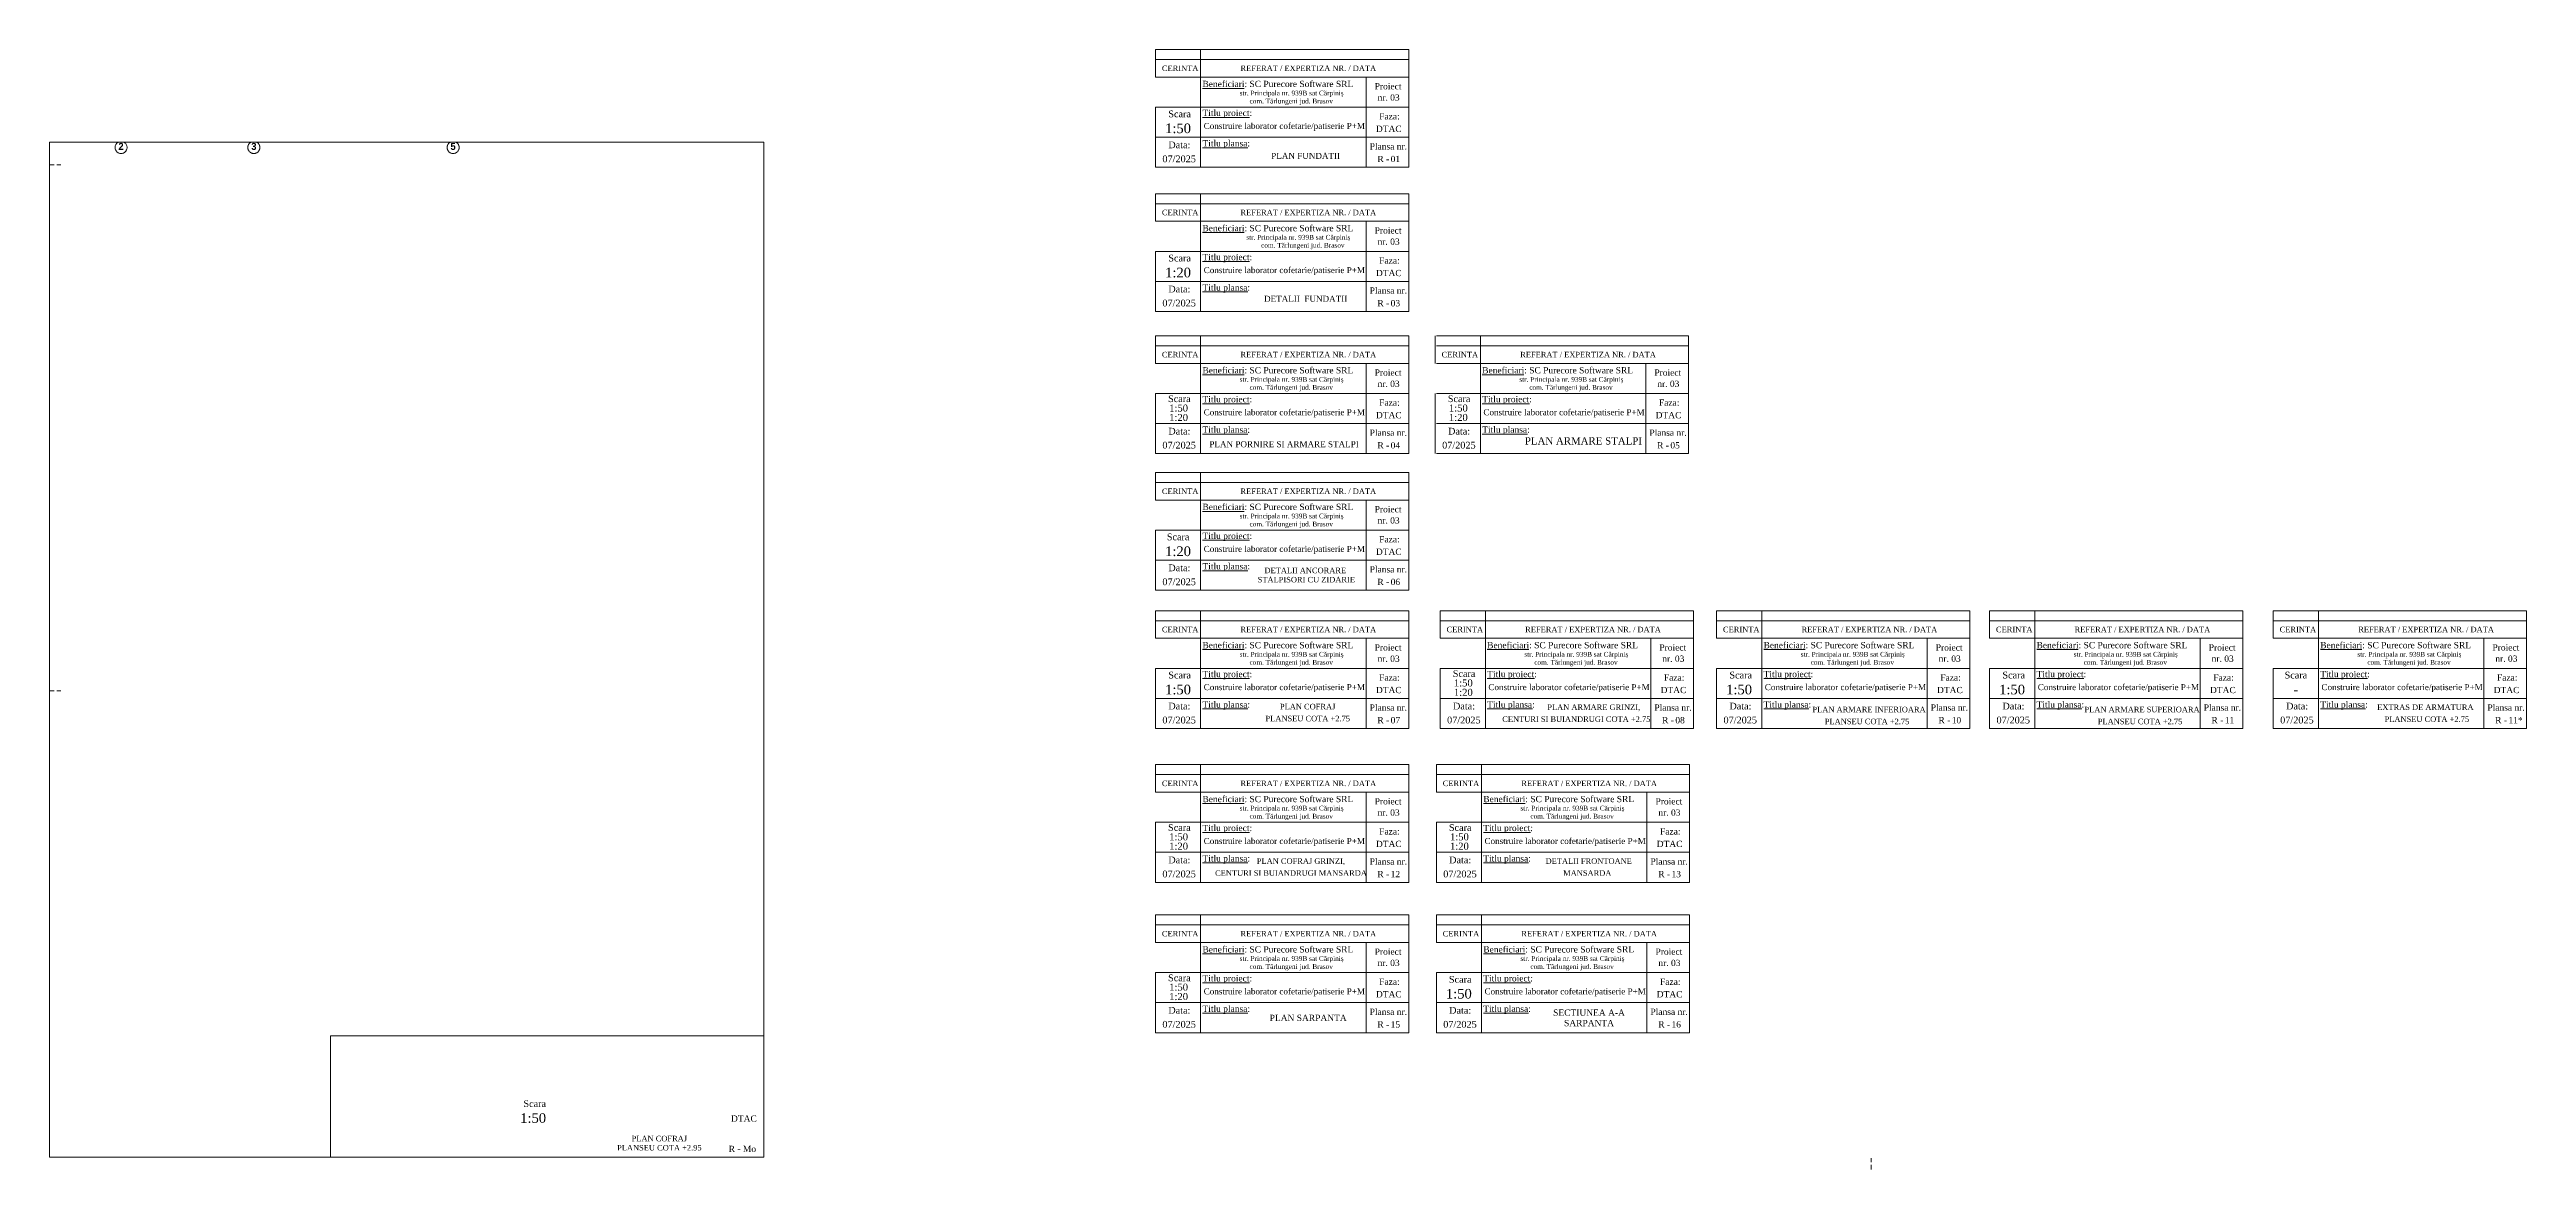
# Paper-space layout '06 Cofraj Placa +2.95' of a CAD drawing. Header units: millimetres. Extents: x 152 to 1140, y -3 to 444.
# The model-space entities are those that its viewports show. They can reach past a viewport. Long polylines and large blocks are cut down to what shows.
import ezdxf
from ezdxf.enums import TextEntityAlignment as Align

# ---------------------------------------------------------------- set-up
doc = ezdxf.new("R2010")
doc.units = ezdxf.units.MM
doc.header["$PDMODE"] = 2
doc.header["$PDSIZE"] = 50
doc.linetypes.add('ACAD_ISO10W100', pattern=[18, 12, -3, 0, -3])
doc.linetypes.add('HIDDEN', pattern=[9.525, 6.35, -3.175])
doc.layers.get('0').update_dxf_attribs({"lineweight": 15})
doc.layers.get('Defpoints').update_dxf_attribs({"color": 4})
doc.layers.add('Axe', color=1, linetype='ACAD_ISO10W100', lineweight=18)
doc.layers.add('Cote', color=7, linetype='Continuous', lineweight=18)
doc.layers.add('xxx', color=3, linetype='Continuous', plot=False)
doc.styles.add('WMF-Times New Roman0', font='times.ttf')
doc.dimstyles.new('Centimetri 50 cu virgula', dxfattribs={"dimtxt": 120, "dimasz": 80, "dimexe": 1, "dimexo": 1, "dimgap": 50, "dimtad": 1, "dimdec": 1, "dimlfac": 0.1, "dimzin": 12, "dimdsep": 46, "dimtxsty": 'WMF-Times New Roman0', "dimblk": 'ARCHTICK', "dimcen": 0, "dimse1": 1, "dimse2": 1, "dimclrd": 256, "dimclre": 256, "dimclrt": 256, "dimadec": 0, "dimazin": 3, "dimtp": 0.1, "dimtm": 0.1, "dimtfac": 0.71, "dimtdec": 1, "dimtix": 1, "dimtmove": 0, "dimatfit": 3, "dimfxl": 1, "dimlwd": -1, "dimlwe": -1, "dimarcsym": 0})

# ---------------------------------------------------------------- blocks, each defined once
blk = doc.blocks.new('Chenar A3')
at = {"ltscale": 1.5}
blk.add_lwpolyline([(-405, 0), (0, 0), (0, 285), (-405, 285)], close=True, dxfattribs=at)
at = {"linetype": 'HIDDEN', "ltscale": 0.3}
for points in [[(-396, 0), (-396, 4.48)], [(-186, 0), (-186, 4.48)]]:
    blk.add_lwpolyline(points, dxfattribs=at)
blk = doc.blocks.new('_ArchTick')
at = {"color": 0, "linetype": 'ByBlock', "const_width": 0.15}
blk.add_lwpolyline([(-0.5, -0.5), (0.5, 0.5)], dxfattribs=at)
blk = doc.blocks.new('*D7330')
at = {"layer": 'Cote', "ltscale": 1.5, "transparency": 16777216}
blk.add_line((102684, -615000), (106959, -615000), dxfattribs=at)
at = {"layer": 'Defpoints', "color": 0, "ltscale": 1.5, "transparency": 16777216}
for p in [(106959, -615000), (102684, -615462), (106959, -615461)]:
    blk.add_point(p, dxfattribs=at)
at = {"layer": 'Cote', "ltscale": 1.5, "transparency": 16777216, "xscale": 80, "yscale": 80, "zscale": 80, "rotation": 180}
blk.add_blockref('_ArchTick', (102684, -615000), dxfattribs=at)
at = {"layer": 'Cote', "ltscale": 1.5, "transparency": 16777216, "xscale": 80, "yscale": 80, "zscale": 80}
blk.add_blockref('_ArchTick', (106959, -615000), dxfattribs=at)
at = {"layer": 'Cote', "ltscale": 1.5, "transparency": 16777216, "insert": (104821, -614888), "char_height": 120, "attachment_point": 5, "style": 'WMF-Times New Roman0'}
blk.add_mtext('427.5', dxfattribs=at)
blk = doc.blocks.new('*D7331')
at = {"layer": 'Cote', "ltscale": 1.5, "transparency": 16777216}
blk.add_line((106959, -615000), (109609, -615000), dxfattribs=at)
at = {"layer": 'Defpoints', "color": 0, "ltscale": 1.5, "transparency": 16777216}
for p in [(109609, -615000), (106959, -615461), (109609, -615462)]:
    blk.add_point(p, dxfattribs=at)
at = {"layer": 'Cote', "ltscale": 1.5, "transparency": 16777216, "xscale": 80, "yscale": 80, "zscale": 80, "rotation": 180}
blk.add_blockref('_ArchTick', (106959, -615000), dxfattribs=at)
at = {"layer": 'Cote', "ltscale": 1.5, "transparency": 16777216, "xscale": 80, "yscale": 80, "zscale": 80}
blk.add_blockref('_ArchTick', (109609, -615000), dxfattribs=at)
at = {"layer": 'Cote', "ltscale": 1.5, "transparency": 16777216, "insert": (108284, -614889), "char_height": 120, "attachment_point": 5, "style": 'WMF-Times New Roman0'}
blk.add_mtext('265', dxfattribs=at)
blk = doc.blocks.new('*D7332')
at = {"layer": 'Cote', "ltscale": 1.5, "transparency": 16777216}
blk.add_line((109609, -615000), (113584, -615000), dxfattribs=at)
at = {"layer": 'Defpoints', "color": 0, "ltscale": 1.5, "transparency": 16777216}
for p in [(113584, -615000), (109609, -615462), (113584, -615462)]:
    blk.add_point(p, dxfattribs=at)
at = {"layer": 'Cote', "ltscale": 1.5, "transparency": 16777216, "xscale": 80, "yscale": 80, "zscale": 80, "rotation": 180}
blk.add_blockref('_ArchTick', (109609, -615000), dxfattribs=at)
at = {"layer": 'Cote', "ltscale": 1.5, "transparency": 16777216, "xscale": 80, "yscale": 80, "zscale": 80}
blk.add_blockref('_ArchTick', (113584, -615000), dxfattribs=at)
at = {"layer": 'Cote', "ltscale": 1.5, "transparency": 16777216, "insert": (111596, -614888), "char_height": 120, "attachment_point": 5, "style": 'WMF-Times New Roman0'}
blk.add_mtext('397.5', dxfattribs=at)
blk = doc.blocks.new('*D7333')
at = {"layer": 'Cote', "ltscale": 1.5, "transparency": 16777216}
for p, q in [((113584, -615000), (113504, -615000)), ((113584, -615000), (113734, -615000)), ((113734, -615000), (113814, -615000))]:
    blk.add_line(p, q, dxfattribs=at)
at = {"layer": 'Defpoints', "color": 0, "ltscale": 1.5, "transparency": 16777216}
for p in [(113734, -614481), (113734, -615000), (113584, -615462)]:
    blk.add_point(p, dxfattribs=at)
at = {"layer": 'Cote', "ltscale": 1.5, "transparency": 16777216, "xscale": 80, "yscale": 80, "zscale": 80}
blk.add_blockref('_ArchTick', (113584, -615000), dxfattribs=at)
at = {"layer": 'Cote', "ltscale": 1.5, "transparency": 16777216, "xscale": 80, "yscale": 80, "zscale": 80, "rotation": 180}
blk.add_blockref('_ArchTick', (113734, -615000), dxfattribs=at)
at = {"layer": 'Cote', "ltscale": 1.5, "transparency": 16777216, "insert": (113659, -614889), "char_height": 120, "attachment_point": 5, "style": 'WMF-Times New Roman0'}
blk.add_mtext('15', dxfattribs=at)

msp = doc.modelspace()

# ---------------------------------------------------------------- linework, layer by layer
at = {"layer": 'Axe', "ltscale": 20}
for p, q in [((106958.75, -604463.23), (106958.75, -615461.4)), ((113583.75, -604463.23), (113583.75, -615461.84)), ((109608.75, -609368.33), (109608.75, -615461.92))]:
    msp.add_line(p, q, dxfattribs=at)
at = {"layer": 'Axe', "color": 0, "linetype": 'ByBlock'}
for centre in [(106958.75, -615599.53), (109608.75, -615599.53), (113583.75, -615599.53)]:
    msp.add_circle(centre, 120, dxfattribs=at)

# ---------------------------------------------------------------- texts
at = {"layer": 'Axe', "color": 0, "linetype": 'ByBlock', "char_height": 140, "attachment_point": 5, "style": 'WMF-Times New Roman0'}
for s, insert in [('\\A1;{\\fBell MT|b1|i0|c0|p18;2}', (106958.75, -615578.07)), ('\\A1;{\\fBell MT|b1|i0|c0|p18;3}', (109608.75, -615579.62)), ('\\A1;{\\fBell MT|b1|i0|c0|p18;5}', (113583.75, -615579.39))]:
    msp.add_mtext(s, dxfattribs=dict(at, insert=insert))

# ---------------------------------------------------------------- dimensions: what is measured, and where the dimension line sits
at = {"layer": 'Cote', "ltscale": 1.5}
for base, p1, p2, picture, middle in [((113733.75, -614999.67), (113583.75, -615461.84), (113733.75, -614481.26), '*D7333', (113658.75, -614888.63)), ((106958.75, -614999.67), (102683.75, -615461.71), (106958.75, -615461.4), '*D7330', (104821.25, -614888.46)), ((109608.75, -614999.67), (106958.75, -615461.4), (109608.75, -615461.92), '*D7331', (108283.75, -614888.63)), ((113583.75, -614999.67), (109608.75, -615461.92), (113583.75, -615461.84), '*D7332', (111596.25, -614888.46))]:
    dim = msp.add_linear_dim(base=base, p1=p1, p2=p2, dimstyle='Centimetri 50 cu virgula', override={"dimfxl": 1.25}, dxfattribs=at)
    dim.commit()
    dim.dimension.update_dxf_attribs({"geometry": picture, "text_midpoint": middle})

psp = doc.layouts.new('06 Cofraj Placa +2.95')

# ---------------------------------------------------------------- linework, layer by layer
at = {"ltscale": 1.5}
for points in [[(593.29, 432.6), (694.29, 432.6), (694.29, 396.6), (593.29, 396.6)], [(593.29, 375.05), (694.29, 375.05), (694.29, 339.05), (593.29, 339.05)], [(593.29, 318.33), (694.29, 318.33), (694.29, 282.33), (593.29, 282.33)], [(705.35, 318.33), (805.91, 318.33), (805.91, 282.33), (705.35, 282.33)], [(593.29, 263.8), (694.29, 263.8), (694.29, 227.8), (593.29, 227.8)], [(593.29, 208.62), (694.29, 208.62), (694.29, 172.62), (593.29, 172.62)], [(706.89, 208.62), (807.89, 208.62), (807.89, 172.62), (706.89, 172.62)], [(817.18, 208.62), (918.18, 208.62), (918.18, 172.62), (817.18, 172.62)], [(926.11, 208.62), (1027.11, 208.62), (1027.11, 172.62), (926.11, 172.62)], [(1039.3, 208.62), (1140.3, 208.62), (1140.3, 172.62), (1039.3, 172.62)], [(593.29, 147.2), (694.29, 147.2), (694.29, 111.2), (593.29, 111.2)], [(593.29, 87.2), (694.29, 87.2), (694.29, 51.2), (593.29, 51.2)]]:
    psp.add_lwpolyline(points, dxfattribs=at)
at = {"linetype": 'HIDDEN', "ltscale": 0.3}
psp.add_lwpolyline([(878.82, -3.38), (878.82, 1.11)], dxfattribs=at)
at = {"layer": 'Cote', "ltscale": 1.5}
for points in [[(593.29, 432.6), (593.29, 443.6)], [(694.29, 432.6), (694.29, 443.6), (593.29, 443.6)], [(593.29, 439.6), (694.29, 439.6)], [(611.29, 396.6), (611.29, 443.6)], [(612.06, 428.08), (628.67, 428.08)], [(677.29, 432.6), (677.29, 396.6)], [(593.29, 420.6), (694.29, 420.6)], [(593.29, 396.6), (593.29, 420.6)], [(612.06, 416.53), (630.84, 416.53)], [(593.29, 408.6), (694.29, 408.6)], [(612.06, 404.39), (630.09, 404.39)], [(593.29, 375.05), (593.29, 386.05)], [(694.29, 375.05), (694.29, 386.05), (593.29, 386.05)], [(611.29, 339.05), (611.29, 386.05)], [(593.29, 382.05), (694.29, 382.05)], [(612.06, 370.53), (628.67, 370.53)], [(677.29, 375.05), (677.29, 339.05)], [(593.29, 363.05), (694.29, 363.05)], [(593.29, 339.05), (593.29, 363.05)], [(612.06, 358.98), (630.84, 358.98)], [(593.29, 351.05), (694.29, 351.05)], [(612.06, 346.84), (630.09, 346.84)], [(593.29, 318.33), (593.29, 329.33)], [(694.29, 318.33), (694.29, 329.33), (593.29, 329.33)], [(611.29, 282.33), (611.29, 329.33)], [(704.91, 318.33), (704.91, 329.33)], [(805.91, 318.33), (805.91, 329.33), (705.35, 329.33)], [(722.91, 282.33), (722.91, 329.33)], [(593.29, 325.33), (694.29, 325.33)], [(677.29, 318.33), (677.29, 282.33)], [(705.35, 325.33), (805.91, 325.33)], [(788.91, 318.33), (788.91, 282.33)], [(612.06, 313.81), (628.67, 313.81)], [(723.68, 313.81), (740.29, 313.81)], [(593.29, 306.33), (694.29, 306.33)], [(593.29, 282.33), (593.29, 306.33)], [(612.06, 302.26), (630.84, 302.26)], [(704.91, 282.33), (704.91, 306.33)], [(705.35, 306.33), (805.91, 306.33)], [(723.68, 302.26), (742.45, 302.26)], [(593.29, 294.33), (694.29, 294.33)], [(612.06, 290.12), (630.09, 290.12)], [(705.35, 294.33), (805.91, 294.33)], [(723.68, 290.12), (741.7, 290.12)], [(593.29, 263.8), (593.29, 274.8)], [(694.29, 263.8), (694.29, 274.8), (593.29, 274.8)], [(593.29, 270.8), (694.29, 270.8)], [(611.29, 227.8), (611.29, 274.8)], [(612.06, 259.28), (628.67, 259.28)], [(677.29, 263.8), (677.29, 227.8)], [(593.29, 251.8), (694.29, 251.8)], [(593.29, 227.8), (593.29, 251.8)], [(612.06, 247.72), (630.84, 247.72)], [(593.29, 239.8), (694.29, 239.8)], [(612.06, 235.59), (630.09, 235.59)], [(593.29, 208.62), (593.29, 219.62)], [(694.29, 208.62), (694.29, 219.62), (593.29, 219.62)], [(611.29, 172.62), (611.29, 219.62)], [(706.89, 208.62), (706.89, 219.62)], [(807.89, 208.62), (807.89, 219.62), (706.89, 219.62)], [(724.89, 172.62), (724.89, 219.62)], [(817.18, 208.62), (817.18, 219.62)], [(817.18, 219.62), (918.18, 219.62)], [(835.18, 172.62), (835.18, 219.62)], [(918.18, 208.62), (918.18, 219.62)], [(926.11, 208.62), (926.11, 219.62)], [(926.11, 219.62), (1027.11, 219.62)], [(944.11, 172.62), (944.11, 219.62)], [(1027.11, 208.62), (1027.11, 219.62)], [(1039.3, 208.62), (1039.3, 219.62)], [(1039.3, 219.62), (1140.3, 219.62)], [(1057.3, 172.62), (1057.3, 219.62)], [(1140.3, 208.62), (1140.3, 219.62)], [(593.29, 215.62), (694.29, 215.62)], [(677.29, 208.62), (677.29, 172.62)], [(706.89, 215.62), (807.89, 215.62)], [(790.89, 208.62), (790.89, 172.62)], [(817.18, 215.62), (918.18, 215.62)], [(901.18, 208.62), (901.18, 172.62)], [(926.11, 215.62), (1027.11, 215.62)], [(1010.11, 208.62), (1010.11, 172.62)], [(1039.3, 215.62), (1140.3, 215.62)], [(1123.3, 208.62), (1123.3, 172.62)], [(612.06, 204.1), (628.67, 204.1)], [(725.66, 204.1), (742.27, 204.1)], [(835.95, 204.1), (852.56, 204.1)], [(944.88, 204.1), (961.49, 204.1)], [(1058.07, 204.1), (1074.68, 204.1)], [(593.29, 196.62), (694.29, 196.62)], [(593.29, 172.62), (593.29, 196.62)], [(612.06, 192.55), (630.84, 192.55)], [(706.89, 196.62), (807.89, 196.62)], [(706.89, 172.62), (706.89, 196.62)], [(725.66, 192.55), (744.44, 192.55)], [(817.18, 196.62), (918.18, 196.62)], [(817.18, 172.62), (817.18, 196.62)], [(835.95, 192.55), (854.72, 192.55)], [(926.11, 196.62), (1027.11, 196.62)], [(926.11, 172.62), (926.11, 196.62)], [(944.88, 192.55), (963.65, 192.55)], [(1039.3, 196.62), (1140.3, 196.62)], [(1039.3, 172.62), (1039.3, 196.62)], [(1058.07, 192.55), (1076.85, 192.55)], [(593.29, 184.62), (694.29, 184.62)], [(612.06, 180.41), (630.09, 180.41)], [(706.89, 184.62), (807.89, 184.62)], [(725.66, 180.41), (743.69, 180.41)], [(817.18, 184.62), (918.18, 184.62)], [(835.95, 180.41), (853.97, 180.41)], [(926.11, 184.62), (1027.11, 184.62)], [(944.88, 180.41), (962.9, 180.41)], [(1039.3, 184.62), (1140.3, 184.62)], [(1058.07, 180.41), (1076.09, 180.41)], [(593.29, 147.2), (593.29, 158.2)], [(694.29, 147.2), (694.29, 158.2), (593.29, 158.2)], [(611.29, 111.2), (611.29, 158.2)], [(806.35, 147.2), (806.35, 158.2), (705.35, 158.2), (705.35, 147.2), (806.35, 147.2), (806.35, 111.2), (705.35, 111.2), (705.35, 135.2), (806.35, 135.2)], [(723.35, 111.2), (723.35, 158.2)], [(593.29, 154.2), (694.29, 154.2)], [(705.35, 154.2), (806.35, 154.2)], [(612.06, 142.68), (628.67, 142.68)], [(677.29, 147.2), (677.29, 111.2)], [(724.12, 142.68), (740.73, 142.68)], [(789.35, 147.2), (789.35, 111.2)], [(593.29, 135.2), (694.29, 135.2)], [(593.29, 111.2), (593.29, 135.2)], [(612.06, 131.13), (630.84, 131.13)], [(724.12, 131.13), (742.9, 131.13)], [(593.29, 123.2), (694.29, 123.2)], [(612.06, 118.99), (630.09, 118.99)], [(705.35, 123.2), (806.35, 123.2)], [(724.12, 118.99), (742.14, 118.99)], [(593.29, 87.2), (593.29, 98.2)], [(694.29, 87.2), (694.29, 98.2), (593.29, 98.2)], [(593.29, 94.2), (694.29, 94.2)], [(611.29, 51.2), (611.29, 98.2)], [(806.35, 87.2), (806.35, 98.2), (705.35, 98.2), (705.35, 87.2), (806.35, 87.2), (806.35, 51.2), (705.35, 51.2), (705.35, 75.2), (806.35, 75.2)], [(705.35, 94.2), (806.35, 94.2)], [(723.35, 51.2), (723.35, 98.2)], [(612.06, 82.68), (628.67, 82.68)], [(677.29, 87.2), (677.29, 51.2)], [(724.12, 82.68), (740.73, 82.68)], [(789.35, 87.2), (789.35, 51.2)], [(593.29, 75.2), (694.29, 75.2)], [(593.29, 51.2), (593.29, 75.2)], [(612.06, 71.13), (630.84, 71.13)], [(724.12, 71.13), (742.9, 71.13)], [(593.29, 63.2), (694.29, 63.2)], [(705.35, 63.2), (806.35, 63.2)], [(612.06, 58.99), (630.09, 58.99)], [(724.12, 58.99), (742.14, 58.99)]]:
    psp.add_lwpolyline(points, dxfattribs=at)

# ---------------------------------------------------------------- block references
at = {"ltscale": 1.5, "rotation": 270}
psp.add_blockref('Chenar A3', (151.98, 1.6), dxfattribs=at)

# ---------------------------------------------------------------- texts
at = {"color": 0, "style": 'WMF-Times New Roman0'}
for s, height, p in [('CERINTA', 2.2, (595.83, 435.02)), ('REFERAT / EXPERTIZA NR. / DATA', 2.2, (627.18, 435.02)), ('Beneficiari: SC Purecore Software SRL', 2.5, (612, 428.62)), ('str. Principala nr. 939B sat Cărpiniș', 1.9, (626.83, 425.28)), ('Proiect', 2.5, (680.72, 427.7)), ('nr. 03', 2.5, (681.88, 423.22)), ('Scara', 2.684, (598.4, 416.57)), ('Titlu proiect:', 2.5, (612, 417.07)), ('com. Tărlungeni jud. Brasov', 1.9, (630.79, 422.07)), ('Faza:', 2.5, (682.53, 415.7)), ('Data:', 2.684, (598.4, 404.21)), ('Titlu plansa:', 2.5, (612, 404.93)), ('Plansa nr.', 2.5, (678.72, 403.7)), ('07/2025', 2.7, (596.02, 398.62)), ('CERINTA', 2.2, (595.83, 377.47)), ('REFERAT / EXPERTIZA NR. / DATA', 2.2, (627.18, 377.47)), ('Beneficiari: SC Purecore Software SRL', 2.5, (612, 371.07)), ('str. Principala nr. 939B sat Cărpiniș', 1.9, (629.5, 367.73)), ('com. Tărlungeni jud. Brasov', 1.9, (635.42, 364.52)), ('Proiect', 2.5, (680.72, 370.16)), ('nr. 03', 2.5, (681.88, 365.68)), ('Titlu proiect:', 2.5, (612, 359.52)), ('Faza:', 2.5, (682.53, 358.16)), ('Data:', 2.684, (598.4, 346.66)), ('Titlu plansa:', 2.5, (612, 347.38)), ('Plansa nr.', 2.5, (678.72, 346.16)), ('07/2025', 2.7, (596.02, 341.07)), ('CERINTA', 2.2, (595.83, 320.75)), ('Beneficiari: SC Purecore Software SRL', 2.5, (612, 314.35)), ('REFERAT / EXPERTIZA NR. / DATA', 2.2, (627.18, 320.75)), ('CERINTA', 2.2, (707.44, 320.75)), ('Beneficiari: SC Purecore Software SRL', 2.5, (723.62, 314.35)), ('REFERAT / EXPERTIZA NR. / DATA', 2.2, (738.79, 320.75)), ('str. Principala nr. 939B sat Cărpiniș', 1.9, (626.83, 311.01)), ('com. Tărlungeni jud. Brasov', 1.9, (630.79, 307.8)), ('Proiect', 2.5, (680.72, 313.43)), ('nr. 03', 2.5, (681.88, 308.95)), ('str. Principala nr. 939B sat Cărpiniș', 1.9, (738.45, 311.01)), ('com. Tărlungeni jud. Brasov', 1.9, (742.41, 307.8)), ('Proiect', 2.5, (792.33, 313.43)), ('nr. 03', 2.5, (793.49, 308.95)), ('Titlu proiect:', 2.5, (612, 302.8)), ('Faza:', 2.5, (682.53, 301.43)), ('Titlu proiect:', 2.5, (723.62, 302.8)), ('Faza:', 2.5, (794.14, 301.43)), ('07/2025', 2.7, (596.02, 284.35)), ('Data:', 2.684, (598.4, 289.94)), ('Titlu plansa:', 2.5, (612, 290.66)), ('Plansa nr.', 2.5, (678.72, 289.43)), ('07/2025', 2.7, (707.64, 284.35)), ('Data:', 2.684, (710.01, 289.94)), ('Titlu plansa:', 2.5, (723.62, 290.66)), ('Plansa nr.', 2.5, (790.33, 289.43)), ('CERINTA', 2.2, (595.83, 266.21)), ('REFERAT / EXPERTIZA NR. / DATA', 2.2, (627.18, 266.21)), ('Beneficiari: SC Purecore Software SRL', 2.5, (612, 259.82)), ('str. Principala nr. 939B sat Cărpiniș', 1.9, (626.83, 256.48)), ('Proiect', 2.5, (680.72, 258.9)), ('Titlu proiect:', 2.5, (612, 248.26)), ('com. Tărlungeni jud. Brasov', 1.9, (630.79, 253.26)), ('nr. 03', 2.5, (681.88, 254.42)), ('Faza:', 2.5, (682.53, 246.9)), ('Data:', 2.684, (598.4, 235.4)), ('Titlu plansa:', 2.5, (612, 236.13)), ('Plansa nr.', 2.5, (678.72, 234.9)), ('07/2025', 2.7, (596.02, 229.82)), ('CERINTA', 2.2, (595.83, 211.04)), ('REFERAT / EXPERTIZA NR. / DATA', 2.2, (627.18, 211.04)), ('CERINTA', 2.2, (709.42, 211.04)), ('REFERAT / EXPERTIZA NR. / DATA', 2.2, (740.78, 211.04)), ('CERINTA', 2.2, (819.71, 211.04)), ('REFERAT / EXPERTIZA NR. / DATA', 2.2, (851.06, 211.04)), ('CERINTA', 2.2, (928.64, 211.04)), ('REFERAT / EXPERTIZA NR. / DATA', 2.2, (959.99, 211.04)), ('CERINTA', 2.2, (1041.83, 211.04)), ('REFERAT / EXPERTIZA NR. / DATA', 2.2, (1073.19, 211.04)), ('Beneficiari: SC Purecore Software SRL', 2.5, (612, 204.64)), ('str. Principala nr. 939B sat Cărpiniș', 1.9, (626.83, 201.3)), ('com. Tărlungeni jud. Brasov', 1.9, (630.79, 198.09)), ('Proiect', 2.5, (680.72, 203.72)), ('nr. 03', 2.5, (681.88, 199.24)), ('Beneficiari: SC Purecore Software SRL', 2.5, (725.6, 204.64)), ('str. Principala nr. 939B sat Cărpiniș', 1.9, (740.43, 201.3)), ('com. Tărlungeni jud. Brasov', 1.9, (744.39, 198.09)), ('Proiect', 2.5, (794.32, 203.72)), ('nr. 03', 2.5, (795.48, 199.24)), ('Beneficiari: SC Purecore Software SRL', 2.5, (835.89, 204.64)), ('str. Principala nr. 939B sat Cărpiniș', 1.9, (850.72, 201.3)), ('com. Tărlungeni jud. Brasov', 1.9, (854.68, 198.09)), ('Proiect', 2.5, (904.6, 203.72)), ('nr. 03', 2.5, (905.76, 199.24)), ('Beneficiari: SC Purecore Software SRL', 2.5, (944.82, 204.64)), ('str. Principala nr. 939B sat Cărpiniș', 1.9, (959.64, 201.3)), ('com. Tărlungeni jud. Brasov', 1.9, (963.6, 198.09)), ('Proiect', 2.5, (1013.53, 203.72)), ('nr. 03', 2.5, (1014.69, 199.24)), ('Beneficiari: SC Purecore Software SRL', 2.5, (1058.01, 204.64)), ('str. Principala nr. 939B sat Cărpiniș', 1.9, (1072.84, 201.3)), ('com. Tărlungeni jud. Brasov', 1.9, (1076.8, 198.09)), ('Proiect', 2.5, (1126.73, 203.72)), ('nr. 03', 2.5, (1127.88, 199.24)), ('Scara', 2.684, (598.4, 192.59)), ('Titlu proiect:', 2.5, (612, 193.09)), ('Faza:', 2.5, (682.53, 191.72)), ('Titlu proiect:', 2.5, (725.6, 193.09)), ('Faza:', 2.5, (796.12, 191.72)), ('Scara', 2.684, (822.28, 192.59)), ('Titlu proiect:', 2.5, (835.89, 193.09)), ('Faza:', 2.5, (906.41, 191.72)), ('Scara', 2.684, (931.21, 192.59)), ('Titlu proiect:', 2.5, (944.82, 193.09)), ('Faza:', 2.5, (1015.34, 191.72)), ('Titlu proiect:', 2.5, (1058.01, 193.09)), ('Faza:', 2.5, (1128.53, 191.72)), ('Data:', 2.684, (598.4, 180.23)), ('Titlu plansa:', 2.5, (612, 180.95)), ('Plansa nr.', 2.5, (678.72, 179.72)), ('Data:', 2.684, (711.99, 180.23)), ('Titlu plansa:', 2.5, (725.6, 180.95)), ('Plansa nr.', 2.5, (792.32, 179.72)), ('Data:', 2.684, (822.28, 180.23)), ('Titlu plansa:', 2.5, (835.89, 180.95)), ('Plansa nr.', 2.5, (902.6, 179.72)), ('Data:', 2.684, (931.21, 180.23)), ('Titlu plansa:', 2.5, (944.82, 180.95)), ('Plansa nr.', 2.5, (1011.53, 179.72)), ('Data:', 2.684, (1044.4, 180.23)), ('Titlu plansa:', 2.5, (1058.01, 180.95)), ('Plansa nr.', 2.5, (1124.72, 179.72)), ('07/2025', 2.7, (596.02, 174.64)), ('07/2025', 2.7, (709.62, 174.64)), ('07/2025', 2.7, (819.91, 174.64)), ('07/2025', 2.7, (928.84, 174.64)), ('07/2025', 2.7, (1042.03, 174.64)), ('CERINTA', 2.2, (595.83, 149.62)), ('REFERAT / EXPERTIZA NR. / DATA', 2.2, (627.18, 149.62)), ('CERINTA', 2.2, (707.88, 149.62)), ('REFERAT / EXPERTIZA NR. / DATA', 2.2, (739.24, 149.62)), ('Beneficiari: SC Purecore Software SRL', 2.5, (612, 143.22)), ('str. Principala nr. 939B sat Cărpiniș', 1.9, (626.83, 139.88)), ('com. Tărlungeni jud. Brasov', 1.9, (630.79, 136.67)), ('Proiect', 2.5, (680.72, 142.3)), ('nr. 03', 2.5, (681.88, 137.82)), ('Beneficiari: SC Purecore Software SRL', 2.5, (724.06, 143.22)), ('str. Principala nr. 939B sat Cărpiniș', 1.9, (738.89, 139.88)), ('com. Tărlungeni jud. Brasov', 1.9, (742.85, 136.67)), ('Proiect', 2.5, (792.78, 142.3)), ('nr. 03', 2.5, (793.93, 137.82)), ('Titlu proiect:', 2.5, (612, 131.67)), ('Faza:', 2.5, (682.53, 130.3)), ('Titlu proiect:', 2.5, (724.06, 131.67)), ('Faza:', 2.5, (794.58, 130.3)), ('Data:', 2.684, (598.4, 118.81)), ('Titlu plansa:', 2.5, (612, 119.53)), ('Plansa nr.', 2.5, (678.72, 118.3)), ('Data:', 2.684, (710.45, 118.81)), ('Titlu plansa:', 2.5, (724.06, 119.53)), ('Plansa nr.', 2.5, (790.77, 118.3)), ('07/2025', 2.7, (596.02, 113.22)), ('07/2025', 2.7, (708.08, 113.22)), ('CERINTA', 2.2, (595.83, 89.61)), ('REFERAT / EXPERTIZA NR. / DATA', 2.2, (627.18, 89.61)), ('CERINTA', 2.2, (707.88, 89.61)), ('REFERAT / EXPERTIZA NR. / DATA', 2.2, (739.24, 89.61)), ('Beneficiari: SC Purecore Software SRL', 2.5, (612, 83.22)), ('str. Principala nr. 939B sat Cărpiniș', 1.9, (626.83, 79.88)), ('Proiect', 2.5, (680.72, 82.3)), ('nr. 03', 2.5, (681.88, 77.82)), ('Beneficiari: SC Purecore Software SRL', 2.5, (724.06, 83.22)), ('str. Principala nr. 939B sat Cărpiniș', 1.9, (738.89, 79.88)), ('Proiect', 2.5, (792.78, 82.3)), ('nr. 03', 2.5, (793.93, 77.82)), ('Titlu proiect:', 2.5, (612, 71.67)), ('com. Tărlungeni jud. Brasov', 1.9, (630.79, 76.67)), ('Faza:', 2.5, (682.53, 70.3)), ('Titlu proiect:', 2.5, (724.06, 71.67)), ('com. Tărlungeni jud. Brasov', 1.9, (742.85, 76.67)), ('Faza:', 2.5, (794.58, 70.3)), ('Data:', 2.684, (598.4, 58.81)), ('Titlu plansa:', 2.5, (612, 59.53)), ('Plansa nr.', 2.5, (678.72, 58.3)), ('Data:', 2.684, (710.45, 58.81)), ('Titlu plansa:', 2.5, (724.06, 59.53)), ('Plansa nr.', 2.5, (790.77, 58.3)), ('07/2025', 2.7, (596.02, 53.22)), ('07/2025', 2.7, (708.08, 53.22))]:
    psp.add_text(s, height=height, dxfattribs=at).set_placement(p)
for s, height, p in [('1:50', 3.847, (602.26, 410.23)), ('Construire laborator cofetarie/patiserie P+M', 2.4, (644.68, 411.91)), ('DTAC', 2.5, (686.36, 410.71)), ('Construire laborator cofetarie/patiserie P+M', 2.4, (644.68, 354.37)), ('DTAC', 2.5, (686.36, 353.16)), ('Construire laborator cofetarie/patiserie P+M', 2.4, (644.68, 297.64)), ('DTAC', 2.5, (686.36, 296.44)), ('Construire laborator cofetarie/patiserie P+M', 2.4, (756.29, 297.64)), ('DTAC', 2.5, (797.97, 296.44)), ('Construire laborator cofetarie/patiserie P+M', 2.4, (644.68, 243.11)), ('DTAC', 2.5, (686.36, 241.91)), ('1:50', 3.847, (602.26, 186.25)), ('Construire laborator cofetarie/patiserie P+M', 2.4, (644.68, 187.93)), ('DTAC', 2.5, (686.36, 186.73)), ('Construire laborator cofetarie/patiserie P+M', 2.4, (758.28, 187.93)), ('DTAC', 2.5, (799.96, 186.73)), ('1:50', 3.847, (826.14, 186.25)), ('Construire laborator cofetarie/patiserie P+M', 2.4, (868.56, 187.93)), ('DTAC', 2.5, (910.24, 186.73)), ('1:50', 3.847, (935.07, 186.25)), ('Construire laborator cofetarie/patiserie P+M', 2.4, (977.49, 187.93)), ('DTAC', 2.5, (1019.17, 186.73)), ('Construire laborator cofetarie/patiserie P+M', 2.4, (1090.68, 187.93)), ('DTAC', 2.5, (1132.36, 186.73)), ('Construire laborator cofetarie/patiserie P+M', 2.4, (644.68, 126.51)), ('Construire laborator cofetarie/patiserie P+M', 2.4, (756.73, 126.51)), ('DTAC', 2.5, (686.36, 125.31)), ('DTAC', 2.5, (798.41, 125.31)), ('Construire laborator cofetarie/patiserie P+M', 2.4, (644.68, 66.51)), ('DTAC', 2.5, (686.36, 65.31)), ('1:50', 3.847, (714.31, 64.83)), ('Construire laborator cofetarie/patiserie P+M', 2.4, (756.73, 66.51)), ('DTAC', 2.5, (798.41, 65.31)), ('DTAC', 2.5, (429.04, 15.71))]:
    psp.add_text(s, height=height, dxfattribs=at).set_placement(p, align=Align.CENTER)
at = {"style": 'WMF-Times New Roman0'}
for s, height, p in [('PLAN FUNDATII', 2.4, (653.18, 401.16)), ('R - ', 2.5, (684.65, 399.92)), ('DETALII  FUNDATII', 2.4, (653.18, 344.13)), ('R - ', 2.5, (684.65, 342.37)), ('1:50', 2.8, (602.49, 300.52)), ('1:20', 2.8, (602.49, 296.77)), ('1:50', 2.8, (714.1, 300.52)), ('1:20', 2.8, (714.1, 296.77)), ('PLAN PORNIRE SI ARMARE STALPI', 2.4, (644.57, 286.08)), ('R - ', 2.5, (684.65, 285.65)), ('PLAN ARMARE STALPI', 2.8696, (764.01, 287.4)), ('R - ', 2.5, (796.26, 285.65)), ('R - ', 2.5, (684.65, 231.12)), ('1:50', 2.8, (716.09, 190.81)), ('1:20', 2.8, (716.09, 187.06)), ('PLAN COFRAJ', 2.2, (653.98, 181.37)), ('PLAN ARMARE GRINZI,', 2.2, (768.13, 181.12)), ('PLAN ARMARE INFERIOARA', 2.2, (877.99, 180.2)), ('PLAN ARMARE SUPERIOARA', 2.2, (986.92, 180.2)), ('EXTRAS DE ARMATURA', 2.2, (1099.97, 181.12)), ('PLANSEU COTA +2.75', 2.2, (654.02, 176.6)), ('R - ', 2.5, (684.65, 175.94)), (' CENTURI SI BUIANDRUGI COTA +2.75', 2.2, (760.76, 176.35)), ('R - ', 2.5, (798.25, 175.94)), ('PLANSEU COTA +2.75', 2.2, (877.2, 175.43)), ('R - ', 2.5, (908.53, 175.94)), ('PLANSEU COTA +2.75', 2.2, (986.13, 175.43)), ('R - ', 2.5, (1017.46, 175.94)), ('PLANSEU COTA +2.75', 2.2, (1100.55, 176.35)), ('R - ', 2.5, (1130.66, 175.94)), ('1:50', 2.8, (602.49, 129.39)), ('1:50', 2.8, (714.54, 129.39)), ('1:20', 2.8, (602.49, 125.64)), ('PLAN COFRAJ GRINZI,', 2.2, (651.28, 119.7)), ('1:20', 2.8, (714.54, 125.64)), ('DETALII FRONTOANE', 2.2, (766.13, 119.7)), ('CENTURI SI BUIANDRUGI MANSARDA', 2.2, (647.34, 114.93)), ('R - ', 2.5, (684.65, 114.52)), ('MANSARDA', 2.2, (765.57, 114.93)), ('R - ', 2.5, (796.71, 114.52)), ('1:50', 2.8, (602.49, 69.39)), ('1:20', 2.8, (602.49, 65.64)), ('R - ', 2.5, (684.65, 54.52)), ('R - ', 2.5, (796.71, 54.52))]:
    psp.add_text(s, height=height, dxfattribs=at).set_placement(p, align=Align.MIDDLE_CENTER)
for s, p in [('01', (687.1, 399.92)), ('03', (687.1, 342.37)), ('04', (687.1, 285.65)), ('05', (798.71, 285.65)), ('06', (687.1, 231.12)), ('07', (687.1, 175.94)), ('08', (800.7, 175.94)), ('10', (910.98, 175.94)), ('11', (1019.91, 175.94)), ('11*', (1133.11, 175.94)), ('12', (687.1, 114.52)), ('13', (799.16, 114.52)), ('15', (687.1, 54.52)), ('16', (799.16, 54.52))]:
    psp.add_text(s, height=2.5, dxfattribs=at).set_placement(p, align=Align.MIDDLE_LEFT)
at = {"ltscale": 1.5, "style": 'WMF-Times New Roman0'}
for s, height, p in [('1:20', 3.847, (602.26, 352.68)), ('1:20', 3.847, (602.26, 241.43)), ('-', 3.85, (1048.26, 186.25))]:
    psp.add_text(s, height=height, dxfattribs=at).set_placement(p, align=Align.CENTER)
psp.add_text('Scara', height=2.684, dxfattribs=at).set_placement((598.4, 359.02))
for p in [(602.8, 304.23), (714.41, 304.23), (716.4, 194.52), (602.8, 133.1), (714.85, 133.1), (602.8, 73.1)]:
    psp.add_text('Scara', height=2.684, dxfattribs=at).set_placement(p, align=Align.MIDDLE_CENTER)
at = {"color": 0, "style": 'WMF-Times New Roman0'}
for p in [(602.29, 249.1), (1048.3, 193.93), (714.85, 72.51)]:
    psp.add_text('Scara', height=2.684, dxfattribs=at).set_placement(p, align=Align.MIDDLE_CENTER)
at = {"ltscale": 1.5, "attachment_point": 2, "style": 'WMF-Times New Roman0'}
for s, insert, char_height, width in [('DETALII ANCORARE\\P STALPISORI CU ZIDARIE', (653.03, 236.8), 2.2, 80.6862), ('SECTIUNEA A-A SARPANTA', (766.25, 60.48), 2.5, 35.1766), ('PLAN SARPANTA', (654.19, 58.38), 2.5, 35.1766), ('PLAN COFRAJ\\PPLANSEU COTA +2.95', (395.3, 10.07), 2.2, 63.1715)]:
    psp.add_mtext(s, dxfattribs=dict(at, insert=insert, char_height=char_height, width=width))
at = {"layer": 'Cote', "ltscale": 1.5, "style": 'WMF-Times New Roman0'}
psp.add_text('Scara', height=2.684, dxfattribs=at).set_placement((341.08, 21.56))
psp.add_text('1:50', height=3.847, dxfattribs=at).set_placement((344.94, 15.23), align=Align.CENTER)
at = {"layer": 'Cote', "ltscale": 1.5, "insert": (428.44, 4.82), "char_height": 2.5, "attachment_point": 5, "style": 'WMF-Times New Roman0'}
psp.add_mtext('R - Mo', dxfattribs=at)

# ---------------------------------------------------------------- viewports
at = {"layer": 'xxx', "ltscale": 1.5, "view_target_point": (262.22, 148.5)}
psp.add_viewport(center=(294.48, 204.1), size=(285, 405), view_center_point=(112395.14, -625768.8), view_height=20250.001, dxfattribs=at)
psp.add_viewport(center=(350.53, 25.8), size=(172.9, 48.4011), view_center_point=(99913.34, -660664.24), view_height=2420.0565, status=3, dxfattribs=at)

doc.saveas('drawing.dxf')
